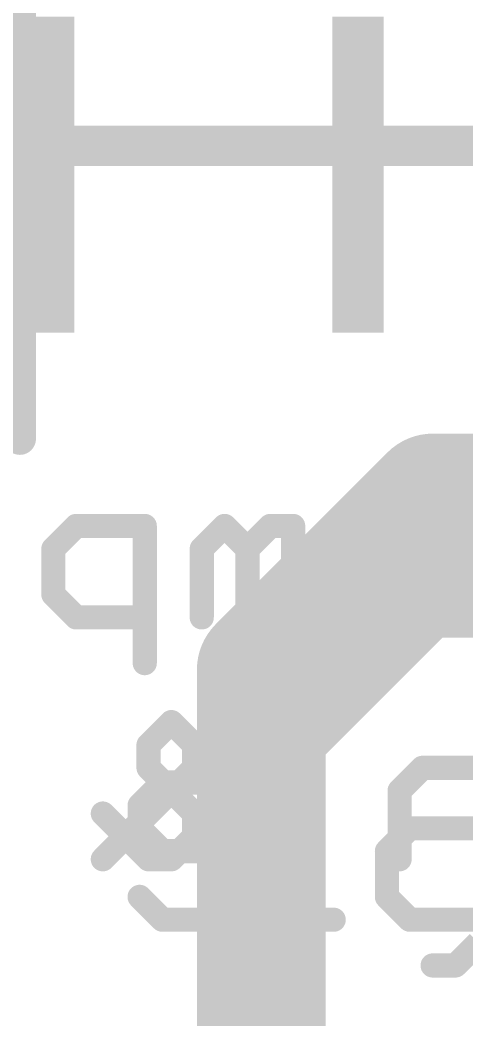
# Model space of a CAD drawing. Extents: x -6.8 to 73.8, y -5.2 to 32.2.
# Drawn here: x 6.61 to 9.42, y 5.67 to 11.97 of the extents above; entities that cross this region are included whole.
import ezdxf

# ---------------------------------------------------------------- set-up
doc = ezdxf.new("R2010")
doc.units = 0
for name, color, linetype in [('1', 12, 'CONTINUOUS'), ('16', 132, 'CONTINUOUS'), ('21', 40, 'CONTINUOUS'), ('22', 6, 'CONTINUOUS')]:
    doc.layers.add(name, color=color, linetype=linetype)

# ---------------------------------------------------------------- blocks, each defined once
blk = doc.blocks.new('RECT')
blk.add_solid([(-0.5, -0.5), (0.5, -0.5), (-0.5, 0.5), (0.5, 0.5)])

msp = doc.modelspace()

# ---------------------------------------------------------------- linework, layer by layer
at = {"layer": '1', "const_width": 0.8128}
for points in [[(8.128, 7.874), (9.21, 8.956)], [(9.21, 8.956), (10.414, 8.956)], [(8.128, 2.032), (8.128, 7.874)]]:
    msp.add_lwpolyline(points, dxfattribs=at)
at = {"layer": '1', "const_width": 0.4064}
for points in [[(9.21, 9.1592, 1), (9.21, 8.7528)], [(9.3537, 8.8123, 1), (9.0663, 9.0997)], [(8.3312, 7.874, 1), (7.9248, 7.874)], [(7.9843, 8.0177, 1), (8.2717, 7.7303)]]:
    msp.add_lwpolyline(points, format="xyb", dxfattribs=at)
at = {"layer": '16'}
for points, const_width in [([(16.256, 11.176), (5.88, 11.176)], 0.254), ([(8.128, 7.366), (9.144, 8.382)], 0.6096), ([(9.144, 8.382), (17.272, 8.382)], 0.6096), ([(8.128, 2.032), (8.128, 7.366)], 0.6096)]:
    msp.add_lwpolyline(points, dxfattribs=dict(at, const_width=const_width))
at = {"layer": '16', "const_width": 0.3048}
for points in [[(9.144, 8.5344, 1), (9.144, 8.2296)], [(9.2518, 8.2742, 1), (9.0362, 8.4898)], [(8.0202, 7.4738, 1), (8.2358, 7.2582)], [(8.2804, 7.366, 1), (7.9756, 7.366)]]:
    msp.add_lwpolyline(points, format="xyb", dxfattribs=at)
at = {"layer": '21'}
for points, const_width in [([(6.6054, 13.53), (6.6054, 9.33)], 0.2032), ([(8.4401, 7.3076), (8.4401, 7.1635)], 0.1524), ([(7.5045, 7.1635), (7.3605, 7.0195)], 0.1524), ([(7.7927, 7.1635), (7.5045, 7.1635)], 0.1524), ([(7.9367, 7.0195), (7.7927, 7.1635)], 0.1524), ([(7.3605, 7.0195), (7.3605, 6.8754)], 0.1524), ([(7.3605, 6.8754), (7.5045, 6.7314)], 0.1524), ([(8.296, 6.8754), (8.4401, 6.8754)], 0.1524), ([(8.4401, 6.8754), (8.4401, 6.2992)], 0.1524), ([(9.0637, 6.8754), (8.9197, 6.7314)], 0.1524), ([(9.4959, 6.8754), (9.0637, 6.8754)], 0.1524), ([(7.5045, 6.7314), (7.7927, 6.7314)], 0.1524), ([(7.7927, 6.7314), (7.9367, 6.5873)], 0.1524), ([(8.9197, 6.7314), (8.9197, 6.4433)], 0.1524), ([(7.9367, 6.5873), (7.9367, 6.4433)], 0.1524), ([(7.5045, 6.2992), (7.3605, 6.4433)], 0.1524), ([(7.9367, 6.4433), (7.7927, 6.2992)], 0.1524), ([(8.9197, 6.4433), (9.0637, 6.2992)], 0.1524), ([(7.7927, 6.2992), (7.5045, 6.2992)], 0.1524), ([(8.296, 6.2992), (8.5841, 6.2992)], 0.1524), ([(9.0637, 6.2992), (9.4959, 6.2992)], 0.1524), ([(9.3518, 6.0111), (9.4959, 6.1551)], 0.1524), ([(9.2078, 6.0111), (9.3518, 6.0111)], 0.1524)]:
    msp.add_lwpolyline(points, dxfattribs=dict(at, const_width=const_width))
for points, const_width in [([(6.5546, 9.33, 1), (6.6562, 9.33)], 0.1016), ([(8.4782, 7.3076, 1), (8.402, 7.3076)], 0.0762), ([(7.5045, 7.2016, 1), (7.5045, 7.1254)], 0.0762), ([(7.5315, 7.1366, 1), (7.4776, 7.1905)], 0.0762), ([(7.8196, 7.1905, 1), (7.7657, 7.1366)], 0.0762), ([(7.7927, 7.1254, 1), (7.7927, 7.2016)], 0.0762), ([(8.402, 7.1635, 1), (8.4782, 7.1635)], 0.0762), ([(7.3335, 7.0464, 1), (7.3874, 6.9925)], 0.0762), ([(7.3986, 7.0195, 1), (7.3224, 7.0195)], 0.0762), ([(7.9098, 6.9925, 1), (7.9636, 7.0464)], 0.0762), ([(7.3874, 6.9024, 1), (7.3335, 6.8485)], 0.0762), ([(8.296, 6.9135, 1), (8.296, 6.8373)], 0.0762), ([(8.4782, 6.8754, 1), (8.402, 6.8754)], 0.0762), ([(8.4401, 6.8373, 1), (8.4401, 6.9135)], 0.0762), ([(9.0637, 6.9135, 1), (9.0637, 6.8373)], 0.0762), ([(9.0907, 6.8485, 1), (9.0368, 6.9024)], 0.0762), ([(7.3224, 6.8754, 1), (7.3986, 6.8754)], 0.0762), ([(7.5045, 6.7695, 1), (7.5045, 6.6933)], 0.0762), ([(7.8196, 6.7583, 1), (7.7657, 6.7044)], 0.0762), ([(7.7927, 6.6933, 1), (7.7927, 6.7695)], 0.0762), ([(8.9578, 6.7314, 1), (8.8816, 6.7314)], 0.0762), ([(7.4776, 6.7044, 1), (7.5315, 6.7583)], 0.0762), ([(8.8927, 6.7583, 1), (8.9466, 6.7044)], 0.0762), ([(7.9748, 6.5873, 1), (7.8986, 6.5873)], 0.0762), ([(7.9098, 6.5604, 1), (7.9636, 6.6143)], 0.0762), ([(7.3874, 6.4702, 1), (7.3335, 6.4163)], 0.0762), ([(7.9636, 6.4163, 1), (7.9098, 6.4702)], 0.0762), ([(8.9466, 6.4702, 1), (8.8927, 6.4163)], 0.0762), ([(7.8986, 6.4433, 1), (7.9748, 6.4433)], 0.0762), ([(8.8816, 6.4433, 1), (8.9578, 6.4433)], 0.0762), ([(7.5045, 6.3373, 1), (7.5045, 6.2611)], 0.0762), ([(7.4776, 6.2723, 1), (7.5315, 6.3261)], 0.0762), ([(7.7657, 6.3261, 1), (7.8196, 6.2723)], 0.0762), ([(7.7927, 6.2611, 1), (7.7927, 6.3373)], 0.0762), ([(8.296, 6.3373, 1), (8.296, 6.2611)], 0.0762), ([(8.5841, 6.2611, 1), (8.5841, 6.3373)], 0.0762), ([(9.0637, 6.3373, 1), (9.0637, 6.2611)], 0.0762), ([(9.0368, 6.2723, 1), (9.0907, 6.3261)], 0.0762), ([(8.402, 6.2992, 1), (8.4782, 6.2992)], 0.0762), ([(9.2078, 6.0492, 1), (9.2078, 5.973)], 0.0762), ([(9.3249, 6.038, 1), (9.3788, 5.9841)], 0.0762), ([(9.3518, 5.973, 1), (9.3518, 6.0492)], 0.0762)]:
    msp.add_lwpolyline(points, format="xyb", dxfattribs=dict(at, const_width=const_width))
at = {"layer": '22', "const_width": 0.1524}
for points in [[(6.9608, 8.7804), (6.8167, 8.6364)], [(7.3929, 8.7804), (6.9608, 8.7804)], [(7.3929, 7.9161), (7.3929, 8.7804)], [(7.8963, 8.7804), (7.7522, 8.6364)], [(8.0403, 8.6364), (7.8963, 8.7804)], [(8.1844, 8.7804), (8.0403, 8.6364)], [(8.3285, 8.7804), (8.1844, 8.7804)], [(8.3285, 8.2042), (8.3285, 8.7804)], [(8.6877, 8.2042), (8.6877, 8.7804)], [(9.264, 8.7804), (9.264, 8.3483)], [(6.8167, 8.6364), (6.8167, 8.3483)], [(7.7522, 8.6364), (7.7522, 8.2042)], [(8.0403, 8.6364), (8.0403, 8.2042)], [(6.8167, 8.3483), (6.9608, 8.2042)], [(9.264, 8.3483), (9.1199, 8.2042)], [(6.9608, 8.2042), (7.3929, 8.2042)], [(9.1199, 8.2042), (8.6877, 8.2042)], [(7.4167, 7.4005), (7.5607, 7.5445)], [(7.5607, 7.5445), (7.7048, 7.4005)], [(7.4167, 7.2564), (7.4167, 7.4005)], [(7.7048, 7.4005), (7.7048, 7.2564)], [(7.7048, 7.2564), (7.1285, 6.6802)], [(7.7048, 6.9683), (7.4167, 7.2564)], [(9.1436, 7.2564), (8.9996, 7.1124)], [(9.5758, 7.2564), (9.1436, 7.2564)], [(8.9996, 7.1124), (8.9996, 6.6802)], [(7.1285, 6.9683), (7.4167, 6.6802)], [(7.7048, 6.8243), (7.7048, 6.9683)], [(7.5607, 6.6802), (7.7048, 6.8243)], [(7.4167, 6.6802), (7.5607, 6.6802)]]:
    msp.add_lwpolyline(points, dxfattribs=at)
at = {"layer": '22', "const_width": 0.0762}
for points in [[(6.9608, 8.8185, 1), (6.9608, 8.7423)], [(6.9877, 8.7535, 1), (6.9338, 8.8074)], [(7.431, 8.7804, 1), (7.3548, 8.7804)], [(7.3929, 8.7423, 1), (7.3929, 8.8185)], [(7.9232, 8.8074, 1), (7.8693, 8.7535)], [(7.9232, 8.7535, 1), (7.8693, 8.8074)], [(8.1844, 8.8185, 1), (8.1844, 8.7423)], [(8.2113, 8.7535, 1), (8.1575, 8.8074)], [(8.3666, 8.7804, 1), (8.2904, 8.7804)], [(8.3285, 8.7423, 1), (8.3285, 8.8185)], [(8.7258, 8.7804, 1), (8.6496, 8.7804)], [(9.3021, 8.7804, 1), (9.2259, 8.7804)], [(6.8548, 8.6364, 1), (6.7786, 8.6364)], [(6.7898, 8.6633, 1), (6.8437, 8.6094)], [(7.7903, 8.6364, 1), (7.7141, 8.6364)], [(7.7253, 8.6633, 1), (7.7792, 8.6094)], [(8.0784, 8.6364, 1), (8.0022, 8.6364)], [(8.0134, 8.6633, 1), (8.0673, 8.6094)], [(8.0134, 8.6094, 1), (8.0673, 8.6633)], [(6.8437, 8.3752, 1), (6.7898, 8.3213)], [(6.7786, 8.3483, 1), (6.8548, 8.3483)], [(9.2259, 8.3483, 1), (9.3021, 8.3483)], [(9.2909, 8.3213, 1), (9.237, 8.3752)], [(6.9608, 8.2423, 1), (6.9608, 8.1661)], [(6.9338, 8.1773, 1), (6.9877, 8.2311)], [(7.3929, 8.1661, 1), (7.3929, 8.2423)], [(8.6877, 8.2423, 1), (8.6877, 8.1661)], [(9.093, 8.2311, 1), (9.1469, 8.1773)], [(9.1199, 8.1661, 1), (9.1199, 8.2423)], [(7.7141, 8.2042, 1), (7.7903, 8.2042)], [(8.0022, 8.2042, 1), (8.0784, 8.2042)], [(8.2904, 8.2042, 1), (8.3666, 8.2042)], [(8.6496, 8.2042, 1), (8.7258, 8.2042)], [(7.3548, 7.9161, 1), (7.431, 7.9161)], [(7.5877, 7.5715, 1), (7.5338, 7.5176)], [(7.5877, 7.5176, 1), (7.5338, 7.5715)], [(7.3897, 7.4274, 1), (7.4436, 7.3735)], [(7.4548, 7.4005, 1), (7.3786, 7.4005)], [(7.7429, 7.4005, 1), (7.6667, 7.4005)], [(7.6778, 7.3735, 1), (7.7317, 7.4274)], [(7.4436, 7.2834, 1), (7.3897, 7.2295)], [(7.7317, 7.2295, 1), (7.6778, 7.2834)], [(9.1436, 7.2945, 1), (9.1436, 7.2183)], [(9.1706, 7.2295, 1), (9.1167, 7.2834)], [(7.3786, 7.2564, 1), (7.4548, 7.2564)], [(7.6667, 7.2564, 1), (7.7429, 7.2564)], [(9.0377, 7.1124, 1), (8.9615, 7.1124)], [(8.9726, 7.1393, 1), (9.0265, 7.0854)], [(7.1555, 6.9953, 1), (7.1016, 6.9414)], [(7.7429, 6.9683, 1), (7.6667, 6.9683)], [(7.6778, 6.9414, 1), (7.7317, 6.9953)], [(7.7317, 6.7973, 1), (7.6778, 6.8512)], [(7.6667, 6.8243, 1), (7.7429, 6.8243)], [(7.1016, 6.7071, 1), (7.1555, 6.6533)], [(7.4167, 6.7183, 1), (7.4167, 6.6421)], [(7.3897, 6.6533, 1), (7.4436, 6.7071)], [(7.5338, 6.7071, 1), (7.5877, 6.6533)], [(7.5607, 6.6421, 1), (7.5607, 6.7183)], [(8.9615, 6.6802, 1), (9.0377, 6.6802)]]:
    msp.add_lwpolyline(points, format="xyb", dxfattribs=at)

# ---------------------------------------------------------------- block references
at = {"layer": '22', "xscale": 0.3251, "yscale": 0.0203, "rotation": 180}
for p in [(6.7869, 11.9786), (8.7376, 11.9786), (6.7869, 11.9583), (6.7869, 11.938), (6.7869, 11.9177), (8.7376, 11.9583), (8.7376, 11.938), (8.7376, 11.9177), (6.7869, 11.8974), (6.7869, 11.877), (6.7869, 11.8567), (6.7869, 11.8364), (8.7376, 11.8974), (8.7376, 11.877), (8.7376, 11.8567), (8.7376, 11.8364), (6.7869, 11.8161), (6.7869, 11.7958), (6.7869, 11.7754), (8.7376, 11.8161), (8.7376, 11.7958), (8.7376, 11.7754), (6.7869, 11.7551), (6.7869, 11.7348), (6.7869, 11.7145), (8.7376, 11.7551), (8.7376, 11.7348), (8.7376, 11.7145), (6.7869, 11.6942), (6.7869, 11.6738), (6.7869, 11.6535), (8.7376, 11.6942), (8.7376, 11.6738), (8.7376, 11.6535), (6.7869, 11.6332), (6.7869, 11.6129), (6.7869, 11.5926), (8.7376, 11.6332), (8.7376, 11.6129), (8.7376, 11.5926), (6.7869, 11.5722), (6.7869, 11.5519), (6.7869, 11.5316), (8.7376, 11.5722), (8.7376, 11.5519), (8.7376, 11.5316), (6.7869, 11.5113), (6.7869, 11.491), (6.7869, 11.4706), (8.7376, 11.5113), (8.7376, 11.491), (8.7376, 11.4706), (6.7869, 11.4503), (6.7869, 11.43), (6.7869, 11.4097), (8.7376, 11.4503), (8.7376, 11.43), (8.7376, 11.4097), (6.7869, 11.3894), (6.7869, 11.369), (6.7869, 11.3487), (8.7376, 11.3894), (8.7376, 11.369), (8.7376, 11.3487), (6.7869, 11.3284), (6.7869, 11.3081), (6.7869, 11.2878), (8.7376, 11.3284), (8.7376, 11.3081), (8.7376, 11.2878), (6.7869, 11.2674), (6.7869, 11.2471), (6.7869, 11.2268), (6.7869, 11.2065), (8.7376, 11.2674), (8.7376, 11.2471), (8.7376, 11.2268), (8.7376, 11.2065), (6.7869, 11.1862), (6.7869, 11.1658), (6.7869, 11.1455), (8.7376, 11.1862), (8.7376, 11.1658), (8.7376, 11.1455), (6.7869, 11.1252), (6.7869, 11.1049), (6.7869, 11.0846), (8.7376, 11.1252), (8.7376, 11.1049), (8.7376, 11.0846), (6.7869, 11.0642), (6.7869, 11.0439), (6.7869, 11.0236), (8.7376, 11.0642), (8.7376, 11.0439), (8.7376, 11.0236), (6.7869, 11.0033), (6.7869, 10.983), (6.7869, 10.9626), (8.7376, 11.0033), (8.7376, 10.983), (8.7376, 10.9626), (6.7869, 10.9423), (6.7869, 10.922), (6.7869, 10.9017), (8.7376, 10.9423), (8.7376, 10.922), (8.7376, 10.9017), (6.7869, 10.8814), (6.7869, 10.861), (6.7869, 10.8407), (8.7376, 10.8814), (8.7376, 10.861), (8.7376, 10.8407), (6.7869, 10.8204), (6.7869, 10.8001), (6.7869, 10.7798), (8.7376, 10.8204), (8.7376, 10.8001), (8.7376, 10.7798), (6.7869, 10.7594), (6.7869, 10.7391), (6.7869, 10.7188), (8.7376, 10.7594), (8.7376, 10.7391), (8.7376, 10.7188), (6.7869, 10.6985), (6.7869, 10.6782), (6.7869, 10.6578), (8.7376, 10.6985), (8.7376, 10.6782), (8.7376, 10.6578), (6.7869, 10.6375), (6.7869, 10.6172), (6.7869, 10.5969), (6.7869, 10.5766), (8.7376, 10.6375), (8.7376, 10.6172), (8.7376, 10.5969), (8.7376, 10.5766), (6.7869, 10.5562), (6.7869, 10.5359), (6.7869, 10.5156), (8.7376, 10.5562), (8.7376, 10.5359), (8.7376, 10.5156), (6.7869, 10.4953), (6.7869, 10.475), (6.7869, 10.4546), (8.7376, 10.4953), (8.7376, 10.475), (8.7376, 10.4546), (6.7869, 10.4343), (6.7869, 10.414), (6.7869, 10.3937), (8.7376, 10.4343), (8.7376, 10.414), (8.7376, 10.3937), (6.7869, 10.3734), (6.7869, 10.353), (6.7869, 10.3327), (8.7376, 10.3734), (8.7376, 10.353), (8.7376, 10.3327), (6.7869, 10.3124), (6.7869, 10.2921), (6.7869, 10.2718), (8.7376, 10.3124), (8.7376, 10.2921), (8.7376, 10.2718), (6.7869, 10.2514), (6.7869, 10.2311), (6.7869, 10.2108), (8.7376, 10.2514), (8.7376, 10.2311), (8.7376, 10.2108), (6.7869, 10.1905), (6.7869, 10.1702), (6.7869, 10.1498), (8.7376, 10.1905), (8.7376, 10.1702), (8.7376, 10.1498), (6.7869, 10.1295), (6.7869, 10.1092), (6.7869, 10.0889), (8.7376, 10.1295), (8.7376, 10.1092), (8.7376, 10.0889), (6.7869, 10.0686), (6.7869, 10.0482), (6.7869, 10.0279), (8.7376, 10.0686), (8.7376, 10.0482), (8.7376, 10.0279), (6.7869, 10.0076), (8.7376, 10.0076)]:
    msp.add_blockref('RECT', p, dxfattribs=at)

doc.saveas('drawing.dxf')
